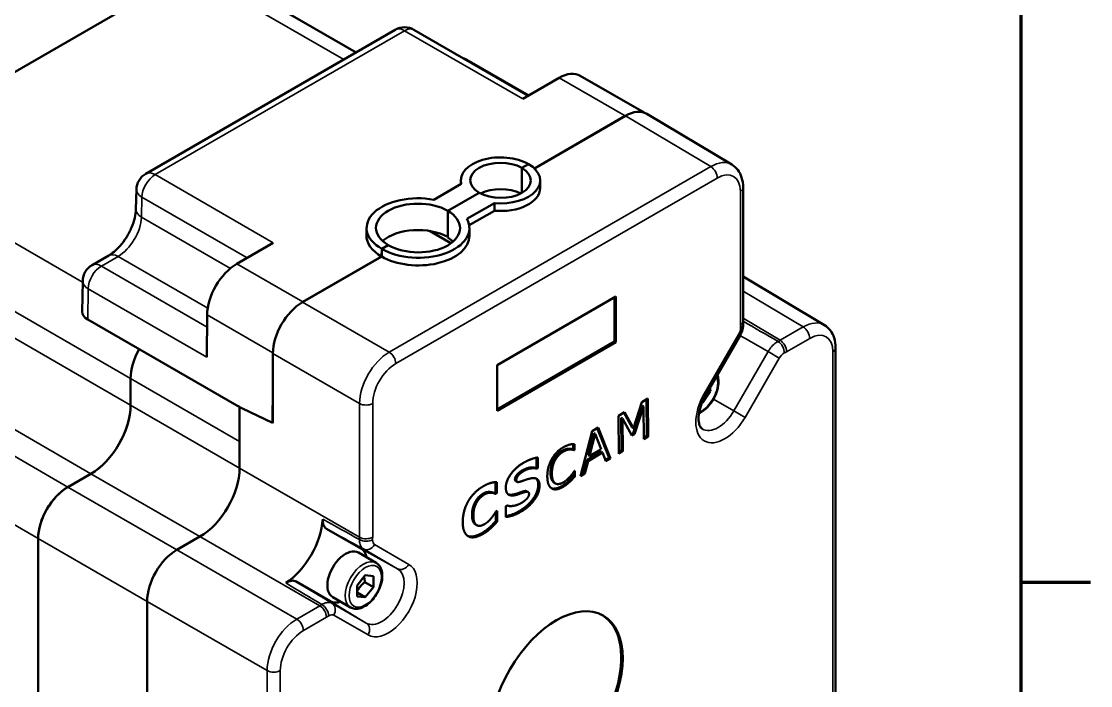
# Model space of a CAD drawing. Header units: millimetres. Extents: x 872 to 2958, y -144 to 589.
# Drawn here: x 1551.3 to 1665.8, y 435.2 to 506.4 of the extents above; entities that cross this region are included whole.
import ezdxf

# ---------------------------------------------------------------- set-up
doc = ezdxf.new("R2010")
doc.units = ezdxf.units.MM
doc.header["$LTSCALE"] = 2
doc.layers.get('0').update_dxf_attribs({"lineweight": 25})
for name, color, linetype, lineweight in [('경계(ISO)', 7, 'Continuous', 70), ('외형선(ISO)', 7, 'Continuous', 50), ('좁은 외형선(ISO)', 7, 'Continuous', 35)]:
    doc.layers.add(name, color=color, linetype=linetype, lineweight=lineweight)

# ---------------------------------------------------------------- blocks, each defined once
blk = doc.blocks.new('경계 Default Border')
at = {"layer": '경계(ISO)'}
blk.add_line((410, 222.75), (413.9, 222.75), dxfattribs=at)
at = {"layer": '경계(ISO)', "flags": 128}
blk.add_lwpolyline([(10, 10), (10, 287), (410, 287), (410, 10), (10, 10)], dxfattribs=at)

msp = doc.modelspace()

# ---------------------------------------------------------------- linework, layer by layer
at = {"layer": '외형선(ISO)', "color": 0}
for p, q in [((1569.3821, 511.812), (1534.7339, 491.8079)), ((1534.7339, 491.8079), (1569.3821, 511.812)), ((1587.159, 503.0705), (1571.6321, 512.0349)), ((1564.6414, 490.0699), (1591.3629, 505.4976)), ((1593.3629, 505.4976), (1605.6025, 498.4311)), ((1605.652, 498.4596), (1599.0199, 502.2887)), ((1608.9213, 500.3472), (1605.0167, 498.0928)), ((1618.0058, 496.6242), (1611.1713, 500.5701)), ((1616.0204, 496.2809), (1606.2528, 490.6415)), ((1615.9924, 496.2647), (1606.2528, 490.6415)), ((1627.4107, 491.0409), (1618.2899, 496.4923)), ((1605.6347, 491.1012), (1604.9276, 490.6929)), ((1604.9276, 490.6929), (1605.6347, 491.1012)), ((1604.9276, 488.0162), (1604.9276, 490.6929)), ((1598.4315, 488.9836), (1595.487, 487.2837)), ((1598.3799, 489.3964), (1598.3703, 488.9483)), ((1606.8795, 488.5282), (1606.8795, 489.3447)), ((1563.5938, 486.2541), (1563.6419, 488.383)), ((1600.3314, 488.0393), (1596.9727, 486.1001)), ((1596.9727, 486.1001), (1600.3314, 488.0393)), ((1628.6073, 474.2647), (1628.6073, 488.5893)), ((1599.0226, 485.2246), (1601.967, 486.9246)), ((1601.967, 486.1081), (1601.967, 486.9246)), ((1596.9727, 483.2424), (1596.9727, 486.1001)), ((1601.967, 486.1081), (1599.2645, 484.5478)), ((1588.2911, 484.3022), (1588.2737, 483.4859)), ((1595.0317, 483.9393), (1597.3191, 482.6187)), ((1599.2907, 483.4188), (1599.2907, 484.2353)), ((1578.2952, 482.6652), (1574.3906, 480.4108)), ((1589.8893, 481.194), (1589.9016, 482.0177)), ((1590.6087, 482.4259), (1589.9016, 482.0177)), ((1589.9016, 482.0177), (1590.6087, 482.4259)), ((1589.9016, 481.2012), (1589.9016, 482.0177)), ((1560.6715, 481.3029), (1558.8856, 480.2719)), ((1589.9016, 481.2012), (1581.4336, 476.3122)), ((1589.8893, 481.194), (1581.4617, 476.3284)), ((1557.8859, 478.57), (1557.8362, 475.2839)), ((1637.3102, 473.8589), (1628.6073, 479.0604)), ((1602.2626, 469.5583), (1614.9905, 476.9068)), ((1614.8491, 476.8252), (1614.8491, 472.0895)), ((1614.9905, 476.9068), (1614.9905, 472.0078)), ((1574.3767, 465.2459), (1558.4219, 474.4574)), ((1571.2087, 474.9316), (1571.1747, 470.4034)), ((1614.8491, 472.0895), (1602.2626, 464.8227)), ((1614.9905, 472.0078), (1602.2626, 464.6594)), ((1614.9905, 472.0078), (1614.8491, 472.0895)), ((1624.6049, 466.3849), (1628.2736, 472.7393)), ((1578.2518, 470.801), (1578.2518, 463.4014)), ((1638.5068, 471.4073), (1638.5068, 431.6553)), ((1602.2626, 464.6594), (1602.2626, 469.5583)), ((1563.0181, 465.2717), (1563.0181, 468.1295)), ((1563.0181, 465.2717), (1563.0181, 468.1295)), ((1578.2518, 467.1267), (1578.2236, 463.3851)), ((1625.0491, 467.1544), (1625.1072, 466.7843)), ((1617.7502, 465.5953), (1618.4025, 465.9773)), ((1618.4025, 465.9773), (1618.428, 461.9096)), ((1625.1072, 466.7843), (1624.319, 465.5806)), ((1624.9034, 466.902), (1625.1072, 466.7843)), ((1574.6854, 465.0676), (1574.6925, 465.0717)), ((1574.8607, 464.9857), (1574.6854, 465.0676)), ((1574.6854, 458.5355), (1574.6854, 465.0676)), ((1578.2236, 463.3851), (1574.9932, 464.9213)), ((1617.7942, 465.2189), (1616.8279, 462.2601)), ((1616.8525, 462.7965), (1617.7502, 465.5953)), ((1617.9356, 465.1373), (1616.9693, 462.1784)), ((1617.9356, 465.1373), (1617.7942, 465.2189)), ((1617.9576, 461.6341), (1617.9356, 465.1373)), ((1618.2621, 465.8951), (1618.2866, 461.9913)), ((1624.319, 465.5806), (1624.2053, 465.5642)), ((1624.2323, 465.6306), (1624.319, 465.5806)), ((1615.2567, 464.1348), (1615.8974, 464.5101)), ((1615.2822, 460.0672), (1615.2567, 464.1348)), ((1615.6989, 463.8272), (1615.5575, 463.9089)), ((1615.5575, 463.9089), (1615.5795, 460.4057)), ((1615.6989, 463.8272), (1615.7209, 460.3241)), ((1616.6894, 462.0145), (1615.6989, 463.8272)), ((1615.8251, 464.4677), (1616.711, 462.8782)), ((1615.8974, 464.5101), (1616.8525, 462.7965)), ((1578.2236, 463.3851), (1578.2518, 463.4014)), ((1612.45, 462.4939), (1613.0791, 462.8624)), ((1612.9906, 462.8105), (1614.2504, 459.6303)), ((1613.0791, 462.8624), (1614.3919, 459.5486)), ((1616.8525, 462.7965), (1616.711, 462.8782)), ((1611.1883, 457.6723), (1612.45, 462.4939)), ((1612.6145, 462.2815), (1612.0037, 459.9174)), ((1612.756, 462.1998), (1612.1451, 459.8358)), ((1612.756, 462.1998), (1612.6145, 462.2815)), ((1613.389, 460.5643), (1612.756, 462.1998)), ((1616.8279, 462.2601), (1616.6213, 462.1391)), ((1616.9693, 462.1784), (1616.6894, 462.0145)), ((1616.9693, 462.1784), (1616.8279, 462.2601)), ((1618.2866, 461.9913), (1617.9566, 461.798)), ((1618.428, 461.9096), (1617.9576, 461.6341)), ((1618.428, 461.9096), (1618.2866, 461.9913)), ((1574.6854, 458.5356), (1574.6854, 461.3934)), ((1610.4225, 460.544), (1610.3879, 460.5237)), ((1610.5293, 460.4421), (1610.3879, 460.5237)), ((1610.419, 461.0982), (1610.4225, 460.544)), ((1610.5639, 460.4624), (1610.4225, 460.544)), ((1610.5639, 460.4624), (1610.5293, 460.4421)), ((1610.5599, 461.1032), (1610.5639, 460.4624)), ((1613.3977, 460.264), (1611.8594, 459.363)), ((1612.1451, 459.8358), (1613.389, 460.5643)), ((1613.5391, 460.1823), (1613.3977, 460.264)), ((1615.5795, 460.4057), (1615.2812, 460.231)), ((1615.7209, 460.3241), (1615.2822, 460.0672)), ((1615.7209, 460.3241), (1615.5795, 460.4057)), ((1606.4763, 459.6386), (1606.4827, 458.618)), ((1606.617, 459.66), (1606.6241, 458.5364)), ((1611.8594, 459.363), (1611.5231, 458.0329)), ((1612.0009, 459.2814), (1611.6645, 457.9513)), ((1612.0009, 459.2814), (1611.8594, 459.363)), ((1613.5391, 460.1823), (1612.0009, 459.2814)), ((1612.1451, 459.8358), (1612.0037, 459.9174)), ((1613.8926, 459.2562), (1613.5391, 460.1823)), ((1614.2504, 459.6303), (1613.8413, 459.3906)), ((1614.3919, 459.5486), (1613.8926, 459.2562)), ((1614.3919, 459.5486), (1614.2504, 459.6303)), ((1606.4827, 458.618), (1606.3649, 458.5491)), ((1606.5063, 458.4674), (1606.3649, 458.5491)), ((1606.6241, 458.5364), (1606.4827, 458.618)), ((1606.6241, 458.5364), (1606.5063, 458.4674)), ((1610.4381, 458.0664), (1610.4404, 457.6983)), ((1610.5432, 458.2306), (1610.5778, 458.2509)), ((1610.5778, 458.2509), (1610.5818, 457.6167)), ((1611.5231, 458.0329), (1611.2391, 457.8666)), ((1611.6645, 457.9513), (1611.5231, 458.0329)), ((1558.7755, 457.9233), (1556.3006, 456.4944)), ((1558.7755, 457.9233), (1556.3006, 456.4944)), ((1602.0918, 457.0152), (1602.0987, 455.9213)), ((1602.2327, 457.0231), (1602.2401, 455.8397)), ((1604.4026, 457.0543), (1604.2612, 457.136)), ((1604.5849, 457.7939), (1604.4434, 457.8756)), ((1608.5092, 456.8825), (1608.3678, 456.9641)), ((1610.5818, 457.6167), (1610.4404, 457.6983)), ((1611.6645, 457.9513), (1611.1883, 457.6723)), ((1601.6385, 455.8872), (1601.497, 455.9689)), ((1602.0987, 455.9213), (1601.974, 455.8483)), ((1602.1154, 455.7667), (1601.974, 455.8483)), ((1602.2401, 455.8397), (1602.0987, 455.9213)), ((1602.2401, 455.8397), (1602.1154, 455.7667)), ((1605.589, 455.9624), (1605.4476, 456.044)), ((1602.1118, 453.8339), (1602.1179, 452.8572)), ((1602.1377, 453.8761), (1602.252, 453.943)), ((1602.252, 453.943), (1602.2593, 452.7755)), ((1603.1807, 454.452), (1603.3019, 454.523)), ((1603.188, 453.2845), (1603.1807, 454.452)), ((1600.0821, 452.4063), (1599.9406, 452.488)), ((1602.2593, 452.7755), (1602.1179, 452.8572)), ((1567.9678, 449.7582), (1570.4429, 451.1873)), ((1570.4428, 451.1872), (1567.9679, 449.7583)), ((1584.0028, 452.0273), (1587.6628, 449.9142)), ((1601.6516, 452.1396), (1601.5101, 452.2212)), ((1553.1186, 450.983), (1553.1186, 410.9747)), ((1553.1186, 450.983), (1553.1186, 410.9747)), ((1589.3145, 448.366), (1587.4053, 449.4682)), ((1587.2678, 445.9409), (1588.1516, 447.0404)), ((1588.1516, 447.0404), (1589.0355, 446.9615)), ((1589.0355, 446.9615), (1589.0355, 445.783)), ((1584.3978, 444.2591), (1580.7378, 446.3722)), ((1587.2678, 444.7624), (1587.2678, 445.9409)), ((1588.1163, 446.3137), (1589.0355, 445.783)), ((1589.0355, 445.783), (1588.1516, 444.6834)), ((1564.7859, 404.2385), (1564.7859, 444.2471)), ((1564.7859, 444.247), (1564.7859, 404.2386)), ((1586.5645, 443.6028), (1584.6553, 444.7051)), ((1587.2678, 445.1937), (1588.1516, 444.6834)), ((1588.1516, 444.6834), (1587.2678, 444.7624)), ((1577.7252, 437.7553), (1577.7236, 437.7562)), ((1579.0449, 437.0326), (1579.0449, 437.0326))]:
    msp.add_line(p, q, dxfattribs=at)
for centre, start, end in [((1592.3629, 503.7655), 60, 120), ((1598.0199, 500.5567), 60, 72.778328), ((1565.6414, 488.3379), 120, 178.706728), ((1559.8856, 478.5398), 120, 179.134019)]:
    msp.add_arc(centre, 2, start, end, dxfattribs=at)
for centre, major_axis, ratio, start_param, end_param in [((1608.9213, 496.6729), (2.25, 3.8971), 0.57735027, 0, 0.78539816), ((1616.0202, 492.6064), (2.2502, 3.8974), 0.5773063, 6.27445933, 7.06854539), ((1602.6295, 489.3661), (-4.25, 0), 0.57735027, 3.92699082, 6.43970855), ((1602.6295, 489.3661), (-3.25, 0), 0.57735027, 3.92699082, 7.06858347), ((1602.6295, 489.3661), (-3.25, 0.0248), 0.58236636, 0.78983831, 3.93143096), ((1602.6295, 489.3661), (-4.25, 0.0324), 0.58236636, 1.41871323, 3.93143096), ((1593.7907, 484.263), (-5.5, 0), 0.57735027, 4.39885265, 7.06858347), ((1602.6295, 486.5084), (-3.3111, 0), 0.57735027, 3.99531046, 5.4209226), ((1602.6295, 488.5496), (4.25, -0.0324), 0.58236636, 4.56030589, 6.28762545), ((1593.7907, 484.263), (-4.5, 0), 0.57735027, 3.92699082, 7.06858347), ((1593.7907, 484.263), (-4.5, 0.0343), 0.58236636, 0.78983831, 3.93143096), ((1593.7907, 484.263), (-5.4999, 0.0419), 0.58236636, 0.78983831, 3.45956913), ((1593.7907, 483.4465), (-5.5175, 0), 0.57735027, 6.2708424, 7.06858347), ((1593.7907, 483.4465), (5.4999, -0.0419), 0.58236636, 3.93143096, 6.28762545), ((1593.7907, 481.4053), (-4.5611, 0), 0.57735027, 3.940297, 5.69498417), ((1593.7907, 481.4053), (4.5, -0.0343), 0.58236636, 0.58108444, 0.78983831), ((1574.3906, 476.7366), (-2.25, -3.8971), 0.57735027, 3.92699082, 5.4890605), ((1581.4339, 472.638), (-2.25, -3.8971), 0.57739424, 3.92702889, 5.49774907), ((1559.8363, 475.2738), (-2.0002, 0), 0.5773063, 6.27445933, 7.06854539), ((1566.2001, 469.9666), (2.25, 3.8971), 0.57735027, 1.57079633, 2.35619449), ((1566.2001, 469.9666), (-2.25, -3.8971), 0.57735027, 4.71238898, 5.49778714), ((1588.474, 468.5377), (0.375, 0.6495), 0.57735027, 6.2689484, 6.27112488), ((1588.474, 468.5377), (-0.375, -0.6495), 0.57735027, 0.02587058, 0.0283316), ((1558.7755, 462.8223), (3, 5.1962), 0.57735027, 3.92699082, 5.49778714), ((1558.7755, 462.8223), (-3, -5.1962), 0.57735027, 0.78539816, 2.35619449), ((1574.4384, 473.4465), (-4.9339, 8.6983), 0.58236636, 2.36063464, 2.4479011), ((1570.4428, 456.0862), (3, 5.1962), 0.57735027, 3.92699082, 5.49778714), ((1570.4426, 456.0862), (3, 5.1962), 0.57739424, 3.92702889, 5.49774907), ((1556.3006, 452.8202), (2.25, 3.8971), 0.57735027, 0.78539816, 2.35619449), ((1556.3006, 452.8202), (-2.25, -3.8971), 0.57735027, 3.92699082, 5.49778714), ((1579.3586, 450.9386), (-3, -5.1962), 0.57739424, 0.8524739, 2.28911875), ((1567.968, 446.084), (-2.25, -3.8971), 0.57739424, 3.92702889, 5.49774907), ((1586.0303, 447.0867), (-1.375, -2.3816), 0.57735027, 3.14159265, 6.28318531), ((1586.0303, 447.0867), (1.6325, 2.8276), 0.57735027, 5.71386296, 6.28318531), ((1586.0303, 447.0867), (-1.6325, -2.8276), 0.57735027, 0, 0.56932235), ((1608.4851, 434.1224), (5, 8.6603), 0.57735027, 3.09379864, 6.33097932)]:
    msp.add_ellipse(centre, major_axis=major_axis, ratio=ratio, start_param=start_param, end_param=end_param, dxfattribs=at)
msp.add_ellipse((1608.6265, 434.0407), major_axis=(5.0087, 8.6754), ratio=0.57735027, dxfattribs=at)
for points, degree, knots in [([(1627.4107, 491.0409), (1627.6534, 490.8957), (1627.8663, 490.7001), (1628.2167, 490.2381), (1628.3537, 489.9638), (1628.5546, 489.3361), (1628.6073, 488.9691), (1628.6073, 488.5893)], 3, [0.000114068, 0.000114068, 0.000114068, 0.000114068, 0.105850468, 0.105850468, 0.218264094, 0.218264094, 0.347550201, 0.347550201, 0.347550201, 0.347550201]), ([(1560.6715, 481.3029), (1560.8478, 481.4047), (1561.046, 481.5437), (1561.46, 481.891), (1561.6809, 482.1074), (1562.1306, 482.6189), (1562.3623, 482.9276), (1562.7795, 483.5866), (1562.9679, 483.9469), (1563.2687, 484.6532), (1563.3866, 485.009), (1563.5459, 485.6743), (1563.588, 485.9938), (1563.5938, 486.2541)], 3, [0, 0, 0, 0, 0.093864143, 0.093864143, 0.195102064, 0.195102064, 0.31034825, 0.31034825, 0.429528415, 0.429528415, 0.546866284, 0.546866284, 0.66543439, 0.66543439, 0.66543439, 0.66543439]), ([(1628.6127, 474.0225), (1628.6221, 473.8148), (1628.5964, 473.601), (1628.4846, 473.1688), (1628.3921, 472.9446), (1628.2736, 472.7393)], 3, [0, 0, 0, 0, 0.066084122, 0.066084122, 0.137227513, 0.137227513, 0.137227513, 0.137227513]), ([(1637.3102, 473.8589), (1637.5529, 473.7136), (1637.7658, 473.518), (1638.1162, 473.0561), (1638.2532, 472.7818), (1638.4541, 472.1541), (1638.5068, 471.7871), (1638.5068, 471.4073)], 3, [0.000114068, 0.000114068, 0.000114068, 0.000114068, 0.105850468, 0.105850468, 0.218264094, 0.218264094, 0.347550201, 0.347550201, 0.347550201, 0.347550201]), ([(1625.8389, 468.5224), (1625.8718, 468.4407), (1625.8983, 468.355), (1625.9701, 468.0424), (1625.9833, 467.7984), (1625.9413, 467.2817), (1625.8837, 467.0081), (1625.7056, 466.465), (1625.5857, 466.1956), (1625.2961, 465.6857), (1625.1268, 465.4451), (1624.7533, 465.014), (1624.549, 464.8237), (1624.1873, 464.5614), (1624.0346, 464.4709), (1623.8799, 464.4007)], 3, [3.9930661, 3.9930661, 3.9930661, 3.9930661, 4.12350747, 4.12350747, 4.45160239, 4.45160239, 4.79031326, 4.79031326, 5.12644644, 5.12644644, 5.46100585, 5.46100585, 5.79692129, 5.79692129, 6.03051449, 6.03051449, 6.03051449, 6.03051449]), ([(1624.6049, 466.3849), (1624.4221, 466.0683), (1624.2662, 465.7362), (1624.0248, 465.0812), (1623.9388, 464.7582), (1623.8405, 464.1651), (1623.8265, 463.8939), (1623.8557, 463.4359), (1623.8972, 463.2477), (1624.0067, 462.9557), (1624.0735, 462.8585), (1624.1672, 462.7636), (1624.198, 462.7397), (1624.2305, 462.72)], 3, [5.49778714, 5.49778714, 5.49778714, 5.49778714, 5.78762421, 5.78762421, 6.07470161, 6.07470161, 6.35400238, 6.35400238, 6.62515786, 6.62515786, 6.91122077, 6.91122077, 7.05624056, 7.05624056, 7.05624056, 7.05624056]), ([(1605.4476, 456.044), (1605.4352, 456.0512), (1605.3027, 456.1033), (1605.0737, 456.0331)], 2, [0.440909689, 0.440909689, 0.440909689, 0.5, 1, 1, 1]), ([(1609.2421, 456.6266), (1608.8554, 456.4001), (1608.2671, 456.2887), (1608.0562, 456.3794)], 2, [0, 0, 0, 0.5, 0.932667357, 0.932667357, 0.932667357]), ([(1599.5765, 453.4843), (1599.5794, 453.0261), (1599.7952, 452.5719), (1599.9406, 452.488)], 2, [0, 0, 0, 0.5, 0.942570814, 0.942570814, 0.942570814]), ([(1604.7009, 453.9551), (1604.1745, 453.6468), (1603.4696, 453.4245), (1603.1874, 453.3833)], 2, [0, 0, 0, 0.5, 0.899073526, 0.899073526, 0.899073526]), ([(1584.0028, 452.0273), (1583.9326, 452.0679), (1583.8699, 452.1212), (1583.7606, 452.253), (1583.7146, 452.3317), (1583.6431, 452.5103), (1583.6178, 452.6097), (1583.589, 452.823), (1583.5852, 452.9358), (1583.5918, 453.0541)], 3, [0, 0, 0, 0, 0.042171438, 0.042171438, 0.085324384, 0.085324384, 0.128477603, 0.128477603, 0.17064839, 0.17064839, 0.17064839, 0.17064839]), ([(1600.6209, 451.5605), (1600.1465, 451.2826), (1599.3718, 451.1418), (1599.0951, 451.2642)], 2, [0, 0, 0, 0.5, 0.965822528, 0.965822528, 0.965822528]), ([(1589.3145, 448.366), (1589.4629, 448.2803), (1589.5905, 448.16), (1589.7979, 447.861), (1589.8734, 447.6789), (1589.9701, 447.2577), (1589.9833, 447.0138), (1589.9413, 446.4971), (1589.8837, 446.2235), (1589.7056, 445.6804), (1589.5857, 445.411), (1589.2961, 444.9011), (1589.1268, 444.6605), (1588.7533, 444.2294), (1588.549, 444.0391), (1588.1206, 443.7284), (1587.8964, 443.6084), (1587.4499, 443.4612), (1587.2268, 443.4317), (1586.8542, 443.475), (1586.701, 443.524), (1586.5645, 443.6028)], 3, [2.35619449, 2.35619449, 2.35619449, 2.35619449, 2.62198886, 2.62198886, 2.91161337, 2.91161337, 3.23970828, 3.23970828, 3.57841915, 3.57841915, 3.91455234, 3.91455234, 4.24911174, 4.24911174, 4.58502719, 4.58502719, 4.92367944, 4.92367944, 5.25327908, 5.25327908, 5.49778714, 5.49778714, 5.49778714, 5.49778714]), ([(1579.6431, 446.2147), (1579.7423, 446.2797), (1579.8419, 446.3328), (1580.0409, 446.4145), (1580.1397, 446.4422), (1580.3302, 446.4696), (1580.4213, 446.4692), (1580.5901, 446.4404), (1580.6676, 446.4128), (1580.7378, 446.3722)], 3, [0, 0, 0, 0, 0.042170845, 0.042170845, 0.085324125, 0.085324125, 0.12847713, 0.12847713, 0.170648627, 0.170648627, 0.170648627, 0.170648627])]:
    msp.add_open_spline(points, degree=degree, knots=knots, dxfattribs=at)
for points, degree in [([(1628.6073, 474.2647), (1628.6073, 474.1824), (1628.6091, 474.1016), (1628.6127, 474.0225)], 3), ([(1608.1079, 459.4805), (1608.3314, 459.878), (1608.9703, 460.5322), (1609.36, 460.7604)], 2), ([(1609.1897, 460.3619), (1608.9213, 460.2047), (1608.4925, 459.7536), (1608.3235, 459.4446)], 2), ([(1609.3311, 460.2802), (1609.0627, 460.123), (1608.6339, 459.6719), (1608.465, 459.363)], 2), ([(1610.3879, 460.5237), (1610.0917, 460.6336), (1609.5158, 460.5529), (1609.1897, 460.3619)], 2), ([(1610.5293, 460.4421), (1610.2332, 460.5519), (1609.6572, 460.4712), (1609.3311, 460.2802)], 2), ([(1609.36, 460.7604), (1609.6428, 460.926), (1610.2123, 461.0996), (1610.5599, 461.1032)], 2), ([(1605.0808, 459.0882), (1605.4998, 459.3336), (1606.3183, 459.6251), (1606.617, 459.66)], 2), ([(1607.6387, 457.6326), (1607.6355, 458.1373), (1607.8788, 459.073), (1608.1079, 459.4805)], 2), ([(1608.3235, 459.4446), (1608.1603, 459.1424), (1607.9824, 458.4117), (1607.985, 457.9999)], 2), ([(1608.465, 459.363), (1608.3017, 459.0608), (1608.1238, 458.33), (1608.1264, 457.9183)], 2), ([(1603.1926, 456.4346), (1603.1883, 457.1159), (1604.2461, 458.5993), (1605.0808, 459.0882)], 2), ([(1604.9761, 458.2916), (1604.8376, 458.2104), (1604.5677, 458.0084), (1604.4434, 457.8756)], 2), ([(1605.1176, 458.2099), (1604.979, 458.1288), (1604.7092, 457.9267), (1604.5849, 457.7939)], 2), ([(1606.3649, 458.5491), (1606.1072, 458.6341), (1605.364, 458.5187), (1604.9761, 458.2916)], 2), ([(1606.5063, 458.4674), (1606.2486, 458.5524), (1605.5054, 458.4371), (1605.1176, 458.2099)], 2), ([(1607.985, 457.9999), (1607.9877, 457.5716), (1608.1936, 457.0756), (1608.3535, 456.9727)], 2), ([(1609.3546, 456.9979), (1609.6952, 457.1974), (1610.288, 457.8145), (1610.5432, 458.2306)], 2), ([(1600.734, 456.5533), (1601.0007, 456.7095), (1601.4305, 456.8932), (1601.6144, 456.945)], 2), ([(1601.6144, 456.945), (1601.8053, 456.9928), (1602.1145, 457.0179), (1602.2327, 457.0231)], 2), ([(1604.4434, 457.8756), (1604.3329, 457.7629), (1604.1749, 457.4703), (1604.1757, 457.3428)], 2), ([(1604.1757, 457.3428), (1604.1766, 457.1848), (1604.2612, 457.136)], 2), ([(1604.5849, 457.7939), (1604.4743, 457.6812), (1604.3163, 457.3887), (1604.3171, 457.2612)], 2), ([(1604.3171, 457.2612), (1604.3183, 457.0659), (1604.5759, 457.0088), (1604.9331, 457.1341)], 2), ([(1604.9331, 457.1341), (1605.1655, 457.2142), (1605.5991, 457.3641), (1605.8455, 457.4165)], 2), ([(1605.8455, 457.4165), (1606.335, 457.5152), (1606.8031, 457.1575), (1606.8063, 456.6514)], 2), ([(1606.4427, 457.406), (1606.6618, 457.2226), (1606.6648, 456.7331)], 2), ([(1608.1335, 456.3294), (1607.9039, 456.4548), (1607.642, 457.1046), (1607.6387, 457.6326)], 2), ([(1608.1264, 457.9183), (1608.1291, 457.4899), (1608.335, 456.994), (1608.495, 456.891)], 2), ([(1608.3535, 456.9727), (1608.3606, 456.9683), (1608.3678, 456.9641)], 2), ([(1608.495, 456.891), (1608.6636, 456.7865), (1609.1093, 456.8542), (1609.3546, 456.9979)], 2), ([(1609.9282, 457.1551), (1609.7842, 457.0174), (1609.4441, 456.7449), (1609.2421, 456.6266)], 2), ([(1610.0696, 457.0734), (1609.9256, 456.9358), (1609.5855, 456.6633), (1609.3835, 456.5449)], 2), ([(1610.4404, 457.6983), (1610.3109, 457.5559), (1610.101, 457.3196), (1609.9282, 457.1551)], 2), ([(1610.5818, 457.6167), (1610.4524, 457.4742), (1610.2424, 457.2379), (1610.0696, 457.0734)], 2), ([(1599.159, 454.9509), (1599.434, 455.436), (1600.2491, 456.2693), (1600.734, 456.5533)], 2), ([(1600.7647, 455.7879), (1600.5361, 455.6541), (1600.1181, 455.2413), (1599.9462, 454.9486)], 2), ([(1600.9061, 455.7063), (1600.6776, 455.5724), (1600.2596, 455.1596), (1600.0876, 454.8669)], 2), ([(1601.497, 455.9689), (1601.3371, 455.9792), (1600.9725, 455.9096), (1600.7647, 455.7879)], 2), ([(1601.6385, 455.8872), (1601.4785, 455.8975), (1601.1139, 455.828), (1600.9061, 455.7063)], 2), ([(1601.974, 455.8483), (1601.8938, 455.8814), (1601.6501, 455.9545), (1601.497, 455.9689)], 2), ([(1602.1154, 455.7667), (1602.0353, 455.7997), (1601.7915, 455.8729), (1601.6385, 455.8872)], 2), ([(1604.2057, 455.6282), (1603.6711, 455.5151), (1603.1958, 455.9245), (1603.1926, 456.4346)], 2), ([(1604.0642, 455.7098), (1603.6713, 455.6267), (1603.4387, 455.7153)], 2), ([(1605.0737, 456.0331), (1604.8344, 455.9569), (1604.3003, 455.7601), (1604.0642, 455.7098)], 2), ([(1605.2152, 455.9515), (1604.9758, 455.8753), (1604.4417, 455.6785), (1604.2057, 455.6282)], 2), ([(1606.6648, 456.7331), (1606.6694, 456.0119), (1605.6118, 454.4886), (1604.7009, 453.9551)], 2), ([(1606.8063, 456.6514), (1606.8108, 455.9302), (1605.7532, 454.407), (1604.8424, 453.8735)], 2), ([(1605.6821, 455.7651), (1605.6811, 455.9284), (1605.4441, 456.0216), (1605.2152, 455.9515)], 2), ([(1605.3972, 455.1863), (1605.5215, 455.3191), (1605.6832, 455.5937), (1605.6821, 455.7651)], 2), ([(1609.3835, 456.5449), (1608.9968, 456.3184), (1608.3661, 456.199), (1608.1335, 456.3294)], 2), ([(1598.5819, 452.7413), (1598.5783, 453.323), (1598.8736, 454.4439), (1599.159, 454.9509)], 2), ([(1599.9462, 454.9486), (1599.7777, 454.6619), (1599.5737, 453.9226), (1599.5765, 453.4843)], 2), ([(1600.0876, 454.8669), (1599.9191, 454.5803), (1599.7152, 453.8409), (1599.7179, 453.4026)], 2), ([(1603.3019, 454.523), (1603.6398, 454.4089), (1604.4835, 454.5671), (1604.8713, 454.7943)], 2), ([(1604.8713, 454.7943), (1604.9718, 454.8531), (1605.2936, 455.0816), (1605.3972, 455.1863)], 2), ([(1599.7179, 453.4026), (1599.7208, 452.9444), (1599.9497, 452.4626), (1600.1206, 452.3867)], 2), ([(1601.6865, 453.2238), (1601.8244, 453.3966), (1602.062, 453.7518), (1602.1377, 453.8761)], 2), ([(1604.8424, 453.8735), (1604.3159, 453.5652), (1603.5319, 453.3179), (1603.188, 453.2845)], 2), ([(1599.1964, 451.2015), (1598.907, 451.352), (1598.5858, 452.1197), (1598.5819, 452.7413)], 2), ([(1600.1206, 452.3867), (1600.2948, 452.3088), (1600.7253, 452.4049), (1600.9331, 452.5266)], 2), ([(1600.9331, 452.5266), (1601.1305, 452.6422), (1601.521, 453.0069), (1601.6865, 453.2238)], 2), ([(1602.1179, 452.8572), (1601.9591, 452.6842), (1601.6691, 452.3703), (1601.5101, 452.2212)], 2), ([(1602.2593, 452.7755), (1602.1005, 452.6025), (1601.8105, 452.2887), (1601.6516, 452.1396)], 2), ([(1600.7624, 451.4788), (1600.2879, 451.2009), (1599.4858, 451.0551), (1599.1964, 451.2015)], 2), ([(1601.5101, 452.2212), (1601.3028, 452.0318), (1600.9396, 451.7471), (1600.6209, 451.5605)], 2), ([(1601.6516, 452.1396), (1601.4442, 451.9501), (1601.081, 451.6654), (1600.7624, 451.4788)], 2)]:
    msp.add_open_spline(points, degree=degree, dxfattribs=at)
for points, weights in [([(1588.1163, 446.3137), (1588.044, 446.6447), (1588.0379, 446.899)], [1, 1.07039454817, 1.07672477615]), ([(1587.2678, 445.2882), (1587.5537, 445.87), (1588.1163, 446.3137)], [1.01523736138, 1.14666441016, 1])]:
    msp.add_rational_spline(points, weights, degree=2, dxfattribs=at)
at = {"layer": '좁은 외형선(ISO)', "color": 0}
for p, q in [((1585.841, 502.3095), (1569.3821, 511.812)), ((1592.3629, 505.3985), (1565.6414, 489.9709)), ((1605.0167, 498.0928), (1592.3629, 505.3985)), ((1608.9213, 500.3472), (1615.9924, 496.2647)), ((1616.0204, 496.2809), (1625.1387, 490.831)), ((1534.7339, 491.8079), (1557.8839, 478.4422)), ((1590.7125, 470.9551), (1625.1387, 490.831)), ((1565.6414, 489.9709), (1578.2952, 482.6652)), ((1625.8396, 489.6099), (1591.4134, 469.7339)), ((1628.3144, 473.8564), (1628.3144, 488.1811)), ((1564.2274, 487.55), (1564.1793, 485.4211)), ((1575.4917, 481.0466), (1564.2274, 487.55)), ((1563.0181, 468.1295), (1531.5519, 486.2965)), ((1564.1793, 485.4211), (1573.6999, 479.9244)), ((1531.5519, 483.4388), (1563.0181, 465.2717)), ((1561.6715, 481.2039), (1559.8856, 480.1728)), ((1571.2713, 475.6614), (1561.6715, 481.2039)), ((1559.8856, 480.1728), (1571.199, 473.641)), ((1581.4617, 476.3284), (1574.3906, 480.4108)), ((1558.4715, 477.7376), (1558.4219, 474.4574)), ((1571.1747, 470.4034), (1558.4715, 477.7376)), ((1628.6073, 477.4926), (1635.0382, 473.649)), ((1590.7125, 470.9551), (1581.4336, 476.3122)), ((1558.7755, 457.9233), (1527.3092, 476.0903)), ((1524.8344, 474.6615), (1556.3006, 456.4944)), ((1571.2087, 474.9316), (1578.2523, 470.865)), ((1632.563, 472.2199), (1628.6073, 474.5842)), ((1632.563, 472.2199), (1635.0382, 473.649)), ((1624.4459, 466.4766), (1628.1147, 472.831)), ((1628.2736, 472.7393), (1628.1147, 472.831)), ((1635.7391, 472.4278), (1633.264, 470.9988)), ((1578.2518, 470.801), (1587.5306, 465.4439)), ((1627.6124, 464.6485), (1631.2811, 471.0029)), ((1631.2811, 471.0029), (1632.4758, 470.3131)), ((1638.2139, 431.247), (1638.2139, 470.999)), ((1632.4758, 470.3131), (1628.8071, 463.9587)), ((1553.1186, 450.983), (1521.6524, 469.1501)), ((1574.6854, 461.3934), (1563.0181, 468.1295)), ((1624.6049, 466.3849), (1624.4459, 466.4766)), ((1563.0181, 465.2717), (1574.6854, 458.5356)), ((1587.5306, 451.1193), (1587.5306, 465.4439)), ((1588.9386, 465.4475), (1588.9386, 451.1228)), ((1627.6124, 464.6485), (1625.4243, 465.9117)), ((1627.6124, 464.6485), (1628.8071, 463.9587)), ((1609.3311, 460.2802), (1609.1897, 460.3619)), ((1608.465, 459.363), (1608.3235, 459.4446)), ((1587.5306, 451.1193), (1574.6854, 458.5355)), ((1605.1176, 458.2099), (1604.9761, 458.2916)), ((1608.1264, 457.9183), (1607.985, 457.9999)), ((1570.4428, 451.1872), (1558.7755, 457.9233)), ((1604.3171, 457.2612), (1604.1757, 457.3428)), ((1608.495, 456.891), (1608.3535, 456.9727)), ((1610.0696, 457.0734), (1609.9282, 457.1551)), ((1556.3006, 456.4944), (1567.9679, 449.7583)), ((1600.9061, 455.7063), (1600.7647, 455.7879)), ((1604.2057, 455.6282), (1604.0642, 455.7098)), ((1605.2152, 455.9515), (1605.0737, 456.0331)), ((1606.8063, 456.6514), (1606.6648, 456.7331)), ((1608.1335, 456.3294), (1608.1083, 456.3439)), ((1609.3835, 456.5449), (1609.2421, 456.6266)), ((1600.0876, 454.8669), (1599.9462, 454.9486)), ((1599.7179, 453.4026), (1599.5765, 453.4843)), ((1604.8424, 453.8735), (1604.7009, 453.9551)), ((1570.4429, 451.1873), (1583.2881, 443.7711)), ((1599.1964, 451.2015), (1599.1351, 451.2369)), ((1600.7624, 451.4788), (1600.6209, 451.5605)), ((1564.7859, 444.247), (1553.1186, 450.983)), ((1589.1384, 450.3281), (1592.8071, 448.2099)), ((1580.813, 442.342), (1567.9678, 449.7582)), ((1591.6124, 447.7452), (1587.6628, 449.9142)), ((1591.6124, 447.7452), (1587.9437, 449.8633)), ((1564.7859, 444.2471), (1577.6311, 436.8309)), ((1588.2511, 441.9232), (1584.3978, 444.2591)), ((1580.813, 442.342), (1583.2881, 443.7711)), ((1584.5824, 444.0413), (1588.2511, 441.9232)), ((1583.9891, 442.5499), (1581.5139, 441.1209)), ((1588.4459, 440.6562), (1584.7772, 442.7743)), ((1577.6311, 397.0789), (1577.6311, 436.8309)), ((1579.0391, 436.8344), (1579.0391, 397.0825))]:
    msp.add_line(p, q, dxfattribs=at)
for centre, major_axis, ratio, start_param, end_param in [((1592.3629, 503.7655), (-1, 1.7321), 0.57735027, 5.49778714, 6.28318531), ((1592.3629, 503.7655), (1, 1.7321), 0.57735027, 0, 0.78539816), ((1598.0199, 500.5567), (1, 1.7321), 0.57735027, 0, 0.2230239), ((1625.1323, 487.1602), (2.2632, 3.8897), 0.5773215, 6.2767499, 7.07048428), ((1565.6414, 488.3379), (-1, 1.7321), 0.57735027, 5.49778714, 6.28318531), ((1625.1325, 490.0181), (-0.5, 0.866), 0.57735027, 3.92699082, 5.4890605), ((1625.8394, 486.7519), (1.7501, 3.0313), 0.5773063, 5.49782522, 7.06854539), ((1565.6414, 488.3379), (-1, -1.7321), 0.57735027, 3.92699082, 5.48033385), ((1565.6414, 488.3379), (-1.9995, 0.0451), 0.57220209, 0, 0.79829628), ((1627.6073, 488.5893), (1, 0), 0.57735027, 5.49778714, 6.28318531), ((1565.5933, 486.209), (-1.9995, 0.0451), 0.57220209, 0, 0.79829628), ((1561.7054, 484.042), (1.7855, 3.0105), 0.56937987, 3.93366173, 5.48700476), ((1561.6715, 479.5709), (-1, 1.7321), 0.57735027, 5.49778714, 6.28318531), ((1559.8856, 478.5398), (-1, -1.7321), 0.57735027, 3.92699082, 5.4890605), ((1559.8856, 478.5398), (-1, 1.7321), 0.57735027, 5.49778714, 6.28318531), ((1559.8856, 478.5398), (-1.9998, 0.0302), 0.5773063, 0, 0.79408607), ((1627.6073, 474.2647), (1, 0), 0.57735027, 5.49778714, 6.28318531), ((1627.6137, 473.9773), (0.999, 0.0453), 0.60600884, 5.47097603, 6.28318531), ((1417.2654, 605.7989), (-324.2519, 193.7404), 0.01588409, 2.29018137, 2.30548969), ((1635.0318, 469.9781), (2.2632, 3.8897), 0.5773215, 6.2767499, 7.07048428), ((1627.6146, 473.1197), (0.5, 0.8661), 0.5773494, 4.71244602, 5.54873673), ((1633.2643, 476.7147), (3.5003, 6.0626), 0.5773063, 2.35623257, 2.40719061), ((1635.032, 472.8361), (-0.5, 0.866), 0.57735027, 3.92699082, 5.4890605), ((1635.7389, 469.5699), (1.7501, 3.0313), 0.5773063, 5.49782522, 7.06854539), ((1416.2902, 606.3619), (-325.2515, 194.3184), 0.02111426, 2.29320675, 2.30548939), ((1632.5572, 477.123), (2.9872, 5.2042), 0.57728921, 3.87454078, 3.92549883), ((1632.3047, 471.2689), (-0.4603, 0.8878), 0.60600884, 3.95380193, 5.51543846), ((1632.5569, 471.407), (-0.5, 0.866), 0.57735027, 3.92699082, 5.4890605), ((1590.7065, 467.2844), (2.25, 3.8971), 0.57513555, 0.78543624, 2.35615641), ((1590.7063, 470.1421), (-0.5, 0.866), 0.57735027, 3.92699082, 5.4890605), ((1632.9758, 470.0244), (-0.5, -0.8661), 0.57735114, 3.87604072, 4.71233112), ((1633.2643, 476.7147), (3.5003, 6.0626), 0.5773063, 3.8759947, 3.92695274), ((1637.5068, 471.4073), (1, 0), 0.57735027, 5.49778714, 6.28318531), ((1591.4136, 466.8762), (-1.75, -3.0311), 0.57739424, 3.92702889, 5.49774907), ((1624.1516, 466.6465), (1.225, 2.1218), 0.57735027, 3.7812824, 5.90420725), ((1626.6265, 465.2177), (-2.1806, -3.7769), 0.57735027, 4.71238898, 7.85398163), ((1588.2315, 465.8557), (1, 0), 0.57735027, 3.93571746, 5.49778714), ((1625.9318, 465.6188), (-1.6807, -2.911), 0.57735027, 6.2708424, 7.85398163), ((1364.199, 575.161), (-329.923, 183.5532), 0.00014668, 2.29834757, 2.31442719), ((1363.2238, 573.415), (-330.9333, 181.8275), 0.00025918, 2.3013021, 2.31740464), ((1583.2816, 448.6736), (-3, -5.1962), 0.57908825, 2.30519837, 2.35615641), ((1588.2315, 451.5311), (1, 0), 0.57735027, 3.93571746, 5.49778714), ((1583.9887, 448.2654), (3.5, 6.0622), 0.57739424, 5.44679102, 5.49774907), ((1588.2251, 451.2362), (0.9991, -0.043), 0.54719279, 3.96036386, 5.52200039), ((1588.4313, 450.7363), (-0.5, -0.866), 0.81649658, 0.01745329, 1.57079633), ((1589.6385, 451.1941), (-0.5, -0.8661), 0.57735065, 5.44683813, 6.28312853), ((1587.9395, 445.9844), (1.375, 2.3816), 0.57735027, 0, 3.14159265), ((1589.9318, 444.8342), (-1.6807, -2.911), 0.57735027, 0, 3.14159265), ((1590.6265, 444.4331), (2.1806, 3.7769), 0.57735027, 3.14159265, 6.28318531), ((1592.1, 448.6182), (-0.5, -0.866), 0.81649658, 0.01745329, 1.57079633), ((1364.199, 575.161), (-323.9232, 193.9451), 0.00014668, 3.96875812, 3.98483773), ((1365.2235, 576.8786), (-322.9339, 195.6829), 0.00025918, 3.96578067, 3.98188321), ((1583.2816, 448.6736), (-3, -5.1962), 0.57908825, 0.78543624, 0.83639428), ((1583.282, 442.9582), (0.5, -0.866), 0.57735027, 0.78539816, 2.34746784), ((1583.5341, 443.1112), (0.5368, -0.8437), 0.54719279, 0.76118491, 2.32282144), ((1584.0701, 443.1826), (0.5, 0.866), 0.81649658, 4.71238898, 6.26573201), ((1580.807, 438.6714), (2.25, 3.8971), 0.57513555, 0.78543624, 2.35615641), ((1580.8068, 441.5291), (0.5, -0.866), 0.57735027, 0.78539816, 2.34746784), ((1583.9887, 448.2654), (3.5, 6.0622), 0.57739424, 3.92702889, 3.97798694), ((1584.2772, 441.9082), (0.5, 0.8661), 0.57735065, 0.00005662, 0.83634733), ((1581.5141, 438.2632), (-1.75, -3.0311), 0.57739424, 3.92702889, 5.49774907), ((1587.7388, 441.0644), (0.5, 0.866), 0.81649658, 4.71238898, 6.26573201), ((1578.332, 437.2427), (1, 0), 0.57735027, 3.93571746, 5.49778714)]:
    msp.add_ellipse(centre, major_axis=major_axis, ratio=ratio, start_param=start_param, end_param=end_param, dxfattribs=at)
msp.add_ellipse((1588.1516, 445.8619), major_axis=(-1.225, -2.1218), ratio=0.57735027, dxfattribs=at)
for points, knots in [([(1631.2811, 471.0029), (1631.3348, 471.0961), (1631.3929, 471.1872), (1631.4544, 471.2743), (1631.5824, 471.4555), (1631.7279, 471.623), (1631.8789, 471.7628), (1632.0298, 471.9026), (1632.1904, 472.0187), (1632.3472, 472.1014)], [0, 0, 0, 0, 0.1920276, 0.1920276, 0.1920276, 0.59602293, 0.59602293, 0.59602293, 1, 1, 1, 1]), ([(1587.9437, 449.8633), (1587.8898, 449.8944), (1587.84, 449.9332), (1587.7953, 449.979), (1587.7023, 450.0743), (1587.6301, 450.2022), (1587.5844, 450.3522), (1587.5388, 450.5022), (1587.5186, 450.6785), (1587.5254, 450.8664)], [0, 0, 0, 0, 0.1920276, 0.1920276, 0.1920276, 0.59602293, 0.59602293, 0.59602293, 1, 1, 1, 1]), ([(1583.5046, 443.902), (1583.5812, 443.9501), (1583.6583, 443.9913), (1583.7345, 444.025), (1583.8928, 444.095), (1584.0502, 444.1329), (1584.1936, 444.1357), (1584.3369, 444.1384), (1584.4702, 444.1061), (1584.5824, 444.0413)], [0, 0, 0, 0, 0.19216101, 0.19216101, 0.19216101, 0.59607246, 0.59607246, 0.59607246, 1, 1, 1, 1])]:
    msp.add_open_spline(points, degree=3, knots=knots, dxfattribs=at)

# ---------------------------------------------------------------- block references
at = {"color": 0, "xscale": 1.9171971, "yscale": 1.9171971, "zscale": 1.9171971}
msp.add_blockref('경계 Default Border', (872.2858, 19.2362), dxfattribs=at)

doc.saveas('drawing.dxf')
